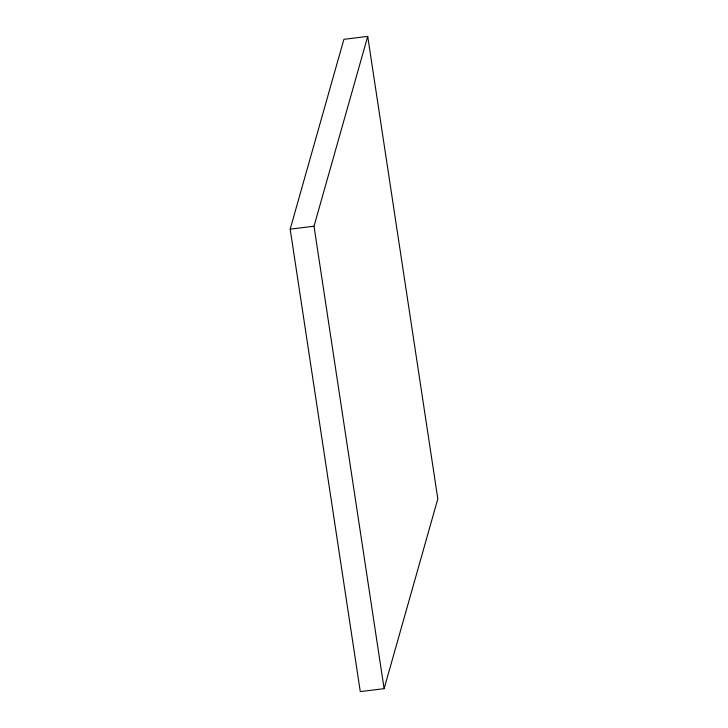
<?xml version="1.0" encoding="UTF-8"?>
<svg xmlns="http://www.w3.org/2000/svg" width="728" height="728" viewBox="0 0 728 728"><rect width="100%" height="100%" fill="white"/><g stroke="black" fill="none" stroke-linecap="round" stroke-linejoin="round"><path stroke-width="1.09" d="M290.181 229.147L343.889 39.33L367.722 36.4L437.819 498.853L384.111 688.67L360.278 691.6L290.181 229.147L314.005 226.217L367.722 36.4M314.005 226.217L384.111 688.67"/></g></svg>
